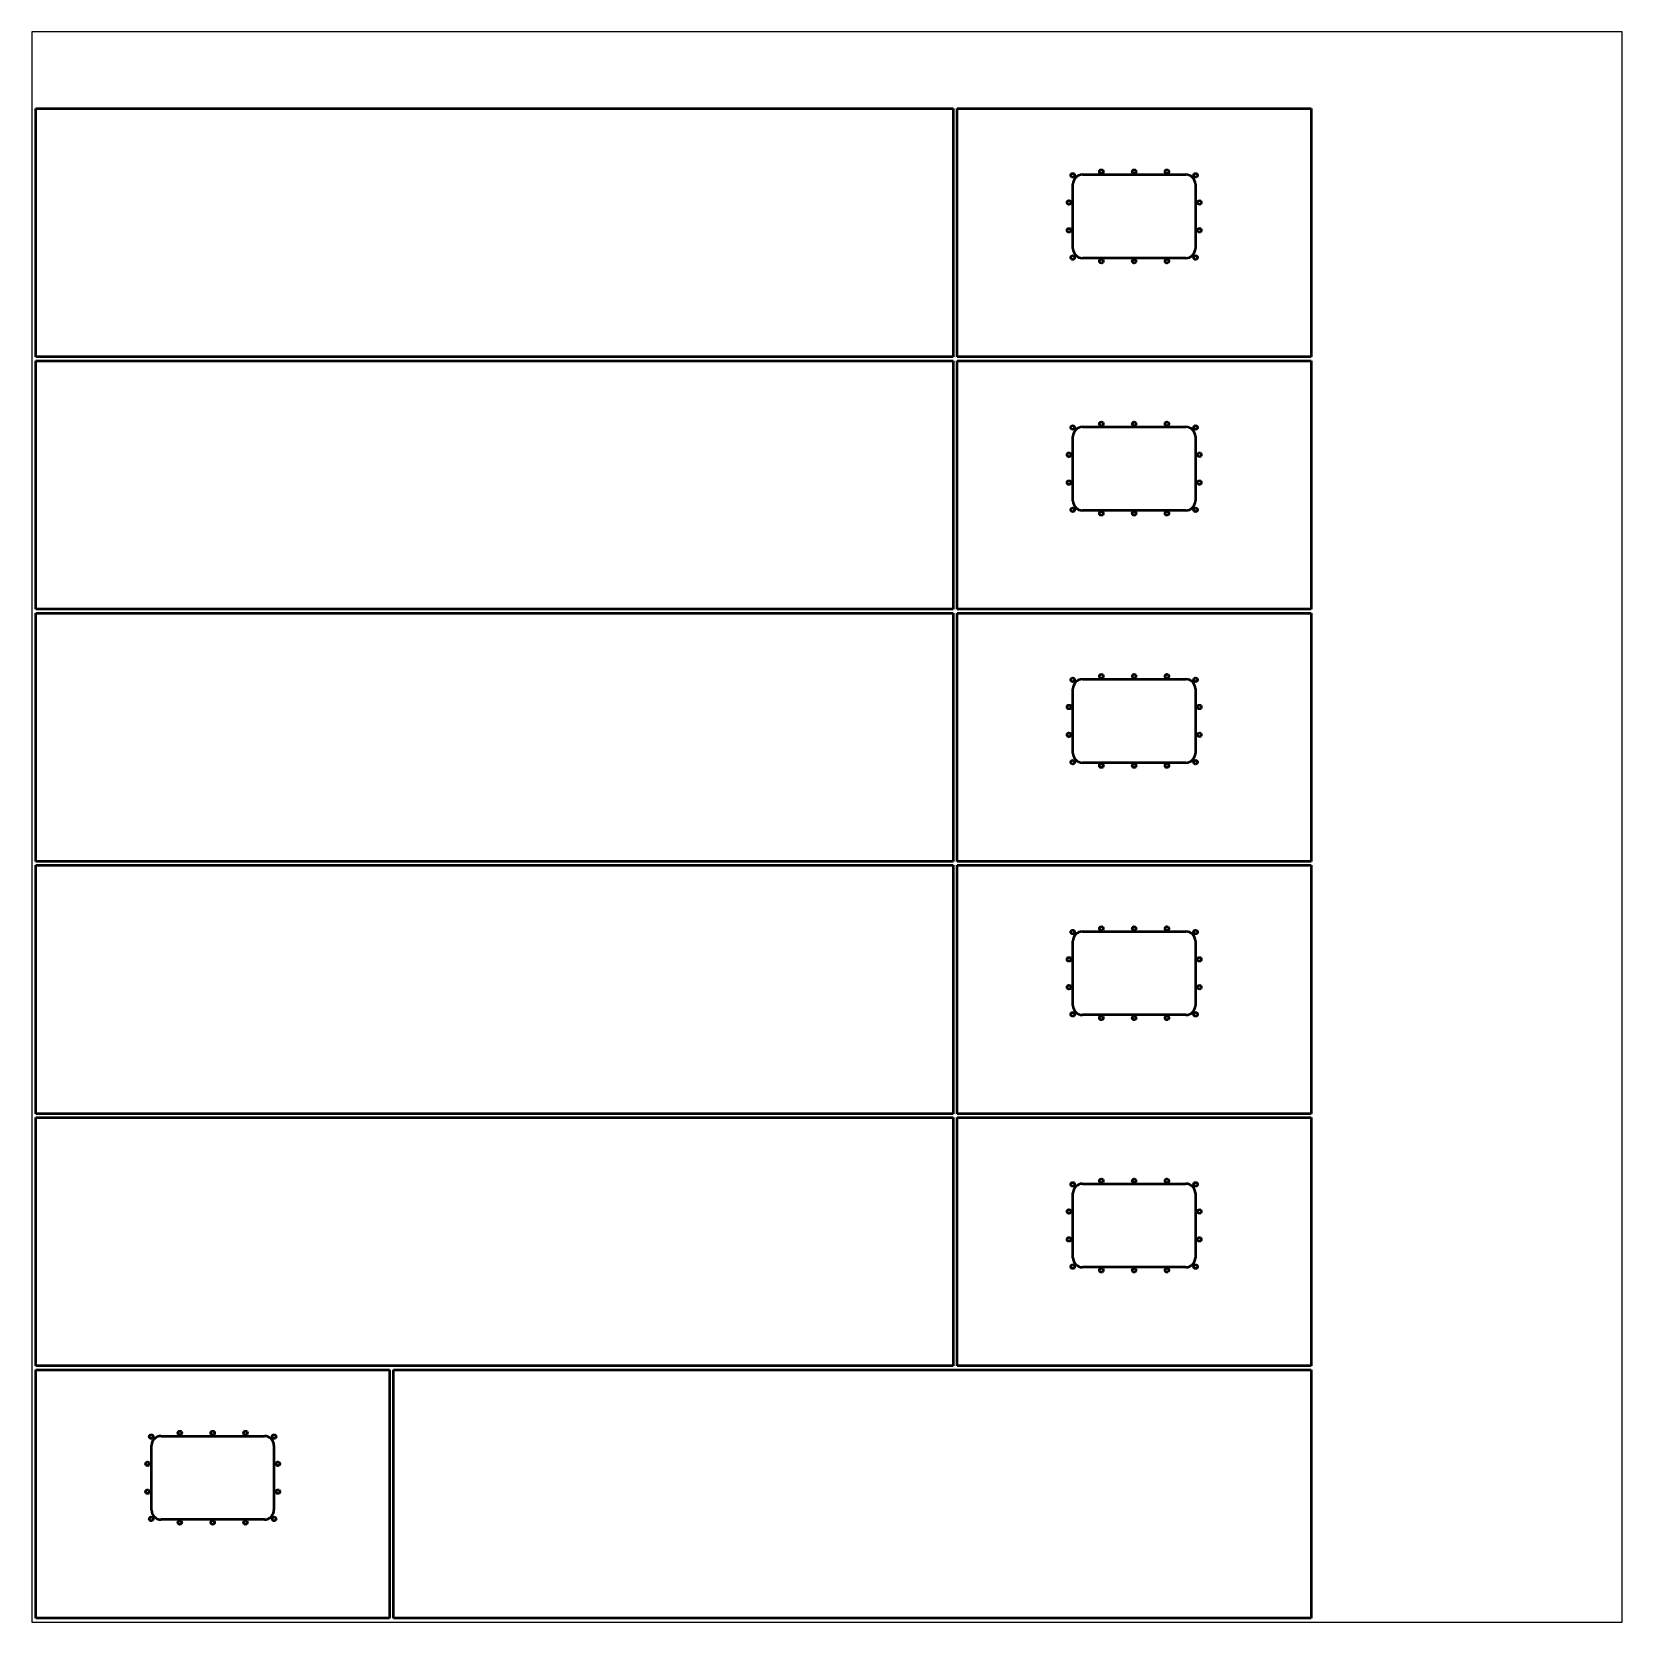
# Model space of a CAD drawing. Extents: x 0 to 2000, y 0 to 2000.
import ezdxf

# ---------------------------------------------------------------- set-up
doc = ezdxf.new("R2010")
doc.units = 0
for name, color, linetype, lineweight in [('Cut Out', 3, 'Continuous', 50), ('Hole', 7, 'Continuous', 50), ('Outline', 7, 'Continuous', 50)]:
    doc.layers.add(name, color=color, linetype=linetype, lineweight=lineweight)

msp = doc.modelspace()

# ---------------------------------------------------------------- linework, layer by layer
msp.add_lwpolyline([(0, 0), (2000, 0), (2000, 2000), (0, 2000)], close=True)
at = {"layer": 'Cut Out'}
for p, q in [((1321.3, 1820.4), (1451.3, 1820.4)), ((1309.3, 1727.4), (1309.3, 1808.4)), ((1463.3, 1808.4), (1463.3, 1727.4)), ((1451.3, 1715.4), (1321.3, 1715.4)), ((1321.3, 1503.1), (1451.3, 1503.1)), ((1309.3, 1410.1), (1309.3, 1491.1)), ((1463.3, 1491.1), (1463.3, 1410.1)), ((1451.3, 1398.1), (1321.3, 1398.1)), ((1321.3, 1185.9), (1451.3, 1185.9)), ((1309.3, 1092.9), (1309.3, 1173.9)), ((1463.3, 1173.9), (1463.3, 1092.9)), ((1451.3, 1080.9), (1321.3, 1080.9)), ((1321.3, 868.6), (1451.3, 868.6)), ((1309.3, 775.6), (1309.3, 856.6)), ((1463.3, 856.6), (1463.3, 775.6)), ((1451.3, 763.6), (1321.3, 763.6)), ((1321.3, 551.4), (1451.3, 551.4)), ((1309.3, 458.4), (1309.3, 539.4)), ((1463.3, 539.4), (1463.3, 458.4)), ((1451.3, 446.4), (1321.3, 446.4)), ((150.5, 141.1), (150.5, 222.1)), ((162.5, 234.1), (292.5, 234.1)), ((304.5, 222.1), (304.5, 141.1)), ((292.5, 129.1), (162.5, 129.1))]:
    msp.add_line(p, q, dxfattribs=at)
for centre, start, end in [((1321.3, 1808.4), 90, 180), ((1451.3, 1808.4), 360, 90), ((1321.3, 1727.4), 180, 270), ((1451.3, 1727.4), 270, 360), ((1321.3, 1491.1), 90, 180), ((1451.3, 1491.1), 360, 90), ((1321.3, 1410.1), 180, 270), ((1451.3, 1410.1), 270, 360), ((1321.3, 1173.9), 90, 180), ((1451.3, 1173.9), 360, 90), ((1321.3, 1092.9), 180, 270), ((1451.3, 1092.9), 270, 360), ((1321.3, 856.6), 90, 180), ((1451.3, 856.6), 360, 90), ((1321.3, 775.6), 180, 270), ((1451.3, 775.6), 270, 360), ((1321.3, 539.4), 90, 180), ((1451.3, 539.4), 360, 90), ((1321.3, 458.4), 180, 270), ((1451.3, 458.4), 270, 360), ((162.5, 222.1), 90, 180), ((292.5, 222.1), 360, 90), ((162.5, 141.1), 180, 270), ((292.5, 141.1), 270, 360)]:
    msp.add_arc(centre, 12, start, end, dxfattribs=at)
at = {"layer": 'Hole'}
for centre in [(1309, 1819.6), (1345, 1824.1), (1386.3, 1824.1), (1427.5, 1824.1), (1463.5, 1819.6), (1304.3, 1785.4), (1468.3, 1785.4), (1304.3, 1750.4), (1468.3, 1750.4), (1309, 1716.1), (1345, 1711.6), (1386.3, 1711.6), (1427.5, 1711.6), (1463.5, 1716.1), (1309, 1502.4), (1345, 1506.9), (1386.3, 1506.9), (1427.5, 1506.9), (1463.5, 1502.4), (1304.3, 1468.1), (1468.3, 1468.1), (1304.3, 1433.1), (1468.3, 1433.1), (1309, 1398.9), (1463.5, 1398.9), (1345, 1394.4), (1386.3, 1394.4), (1427.5, 1394.4), (1309, 1185.1), (1345, 1189.6), (1386.3, 1189.6), (1427.5, 1189.6), (1463.5, 1185.1), (1304.3, 1150.9), (1468.3, 1150.9), (1304.3, 1115.9), (1468.3, 1115.9), (1309, 1081.6), (1463.5, 1081.6), (1345, 1077.1), (1386.3, 1077.1), (1427.5, 1077.1), (1309, 867.9), (1345, 872.4), (1386.3, 872.4), (1427.5, 872.4), (1463.5, 867.9), (1304.3, 833.6), (1468.3, 833.6), (1304.3, 798.6), (1468.3, 798.6), (1309, 764.4), (1345, 759.9), (1386.3, 759.9), (1427.5, 759.9), (1463.5, 764.4), (1309, 550.6), (1345, 555.1), (1386.3, 555.1), (1427.5, 555.1), (1463.5, 550.6), (1304.3, 516.4), (1468.3, 516.4), (1304.3, 481.4), (1468.3, 481.4), (1309, 447.1), (1345, 442.6), (1386.3, 442.6), (1427.5, 442.6), (1463.5, 447.1), (186.2, 237.9), (227.5, 237.9), (268.7, 237.9), (150.2, 233.4), (304.7, 233.4), (145.5, 199.1), (309.5, 199.1), (145.5, 164.1), (309.5, 164.1), (150.2, 129.9), (186.2, 125.4), (227.5, 125.4), (268.7, 125.4), (304.7, 129.9)]:
    msp.add_circle(centre, 2.42, dxfattribs=at)
at = {"layer": 'Outline'}
for p, q in [((5, 1591.2), (5, 1903.5)), ((5, 1903.5), (1158.8, 1903.5)), ((1158.8, 1903.5), (1158.8, 1591.2)), ((1163.8, 1591.2), (1163.8, 1903.5)), ((1163.8, 1903.5), (1608.8, 1903.5)), ((1608.8, 1903.5), (1608.8, 1591.2)), ((1158.8, 1591.2), (5, 1591.2)), ((5, 1274), (5, 1586.2)), ((5, 1586.2), (1158.8, 1586.2)), ((1158.8, 1586.2), (1158.8, 1274)), ((1608.8, 1591.2), (1163.8, 1591.2)), ((1163.8, 1274), (1163.8, 1586.2)), ((1163.8, 1586.2), (1608.8, 1586.2)), ((1608.8, 1586.2), (1608.8, 1274)), ((1158.8, 1274), (5, 1274)), ((5, 956.8), (5, 1269)), ((5, 1269), (1158.8, 1269)), ((1158.8, 1269), (1158.8, 956.8)), ((1608.8, 1274), (1163.8, 1274)), ((1163.8, 956.8), (1163.8, 1269)), ((1163.8, 1269), (1608.8, 1269)), ((1608.8, 1269), (1608.8, 956.8)), ((1158.8, 956.8), (5, 956.8)), ((5, 639.5), (5, 951.8)), ((5, 951.8), (1158.8, 951.8)), ((1158.8, 951.8), (1158.8, 639.5)), ((1608.8, 956.8), (1163.8, 956.8)), ((1163.8, 639.5), (1163.8, 951.8)), ((1163.8, 951.8), (1608.8, 951.8)), ((1608.8, 951.8), (1608.8, 639.5)), ((1158.8, 639.5), (5, 639.5)), ((5, 322.2), (5, 634.5)), ((5, 634.5), (1158.8, 634.5)), ((1158.8, 634.5), (1158.8, 322.2)), ((1608.8, 639.5), (1163.8, 639.5)), ((1163.8, 322.2), (1163.8, 634.5)), ((1163.8, 634.5), (1608.8, 634.5)), ((1608.8, 634.5), (1608.8, 322.2)), ((1158.8, 322.2), (5, 322.2)), ((1608.8, 322.2), (1163.8, 322.2)), ((5, 5), (5, 317.2)), ((5, 317.2), (450, 317.2)), ((450, 317.2), (450, 5)), ((455, 5), (455, 317.2)), ((455, 317.2), (1608.8, 317.2)), ((1608.8, 317.2), (1608.8, 5)), ((450, 5), (5, 5)), ((1608.8, 5), (455, 5))]:
    msp.add_line(p, q, dxfattribs=at)

doc.saveas('drawing.dxf')
